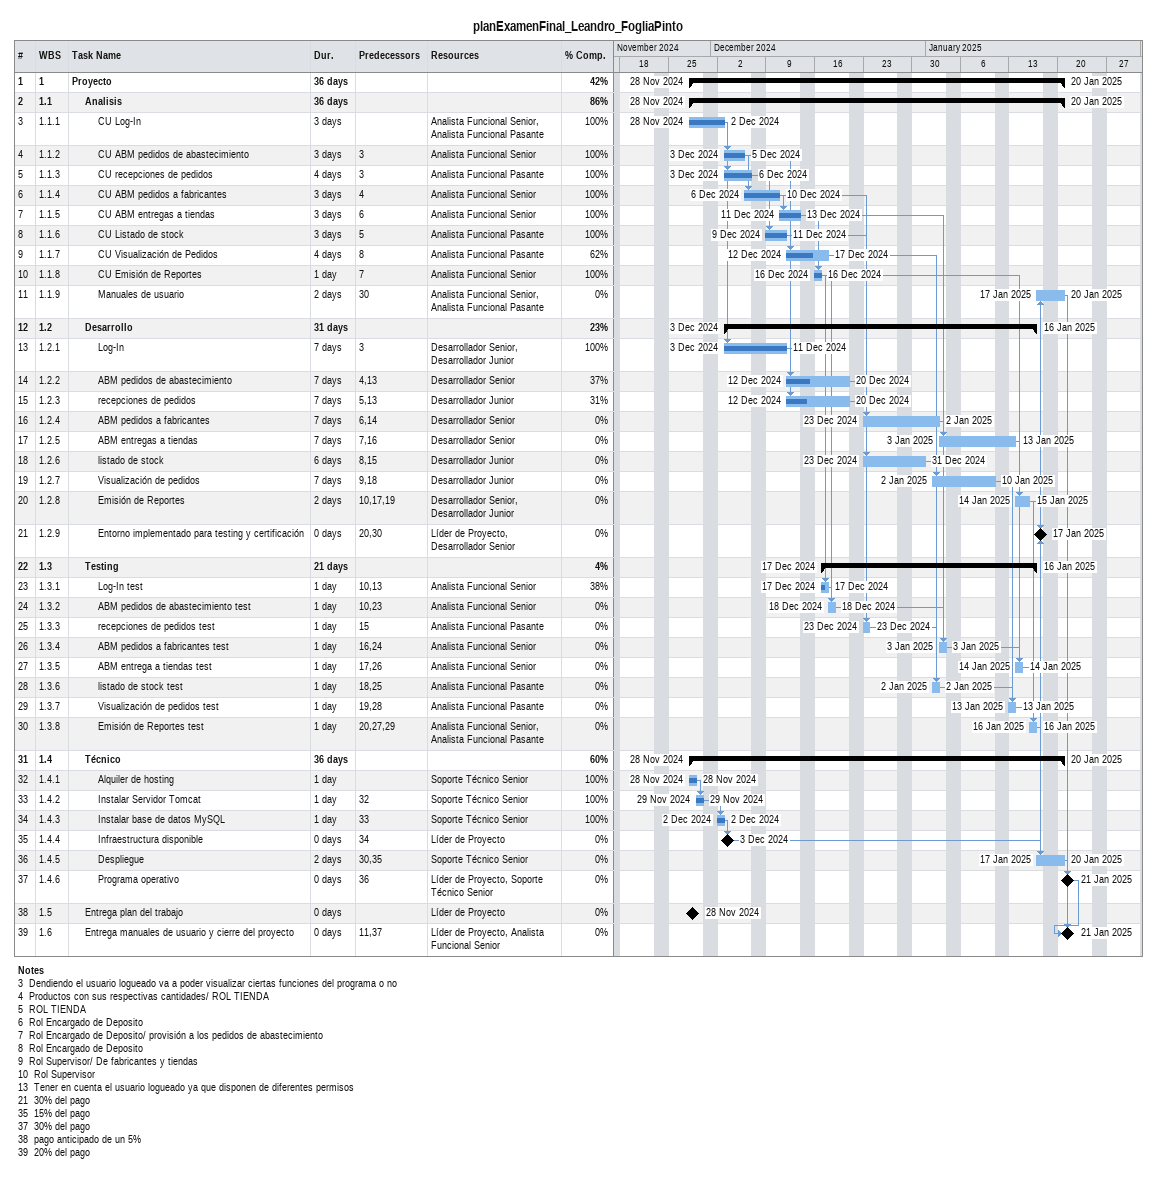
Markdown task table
planExamenFinal_Leandro_FogliaPinto

| ID | WBS | Task | Duration | Start | Finish | Predecessors | Resources | % complete |
|---|---|---|---|---|---|---|---|---|
| 1 | 1 | **Proyecto** | 36d | 2024-11-28 | 2025-01-20 |  |  | 42 |
| 2 | 1.1 | **Analisis** | 36d | 2024-11-28 | 2025-01-20 |  |  | 86 |
| 3 | 1.1.1 | CU Log-In | 3d | 2024-11-28 | 2024-12-02 |  | Analista Funcional Senior, Analista Funcional Pasante | 100 |
| 4 | 1.1.2 | CU ABM pedidos de abastecimiento | 3d | 2024-12-03 | 2024-12-05 | 3 | Analista Funcional Senior | 100 |
| 5 | 1.1.3 | CU recepciones de pedidos | 4d | 2024-12-03 | 2024-12-06 | 3 | Analista Funcional Pasante | 100 |
| 6 | 1.1.4 | CU ABM pedidos a fabricantes | 3d | 2024-12-06 | 2024-12-10 | 4 | Analista Funcional Senior | 100 |
| 7 | 1.1.5 | CU ABM entregas a tiendas | 3d | 2024-12-11 | 2024-12-13 | 6 | Analista Funcional Senior | 100 |
| 8 | 1.1.6 | CU Listado de stock | 3d | 2024-12-09 | 2024-12-11 | 5 | Analista Funcional Pasante | 100 |
| 9 | 1.1.7 | CU Visualización de Pedidos | 4d | 2024-12-12 | 2024-12-17 | 8 | Analista Funcional Pasante | 62 |
| 10 | 1.1.8 | CU Emisión de Reportes | 1d | 2024-12-16 | 2024-12-16 | 7 | Analista Funcional Senior | 100 |
| 11 | 1.1.9 | Manuales de usuario | 2d | 2025-01-17 | 2025-01-20 | 30 | Analista Funcional Senior, Analista Funcional Pasante | 0 |
| 12 | 1.2 | **Desarrollo** | 31d | 2024-12-03 | 2025-01-16 |  |  | 23 |
| 13 | 1.2.1 | Log-In | 7d | 2024-12-03 | 2024-12-11 | 3 | Desarrollador Senior, Desarrollador Junior | 100 |
| 14 | 1.2.2 | ABM pedidos de abastecimiento | 7d | 2024-12-12 | 2024-12-20 | 4, 13 | Desarrollador Senior | 37 |
| 15 | 1.2.3 | recepciones de pedidos | 7d | 2024-12-12 | 2024-12-20 | 5, 13 | Desarrollador Junior | 31 |
| 16 | 1.2.4 | ABM pedidos a fabricantes | 7d | 2024-12-23 | 2025-01-02 | 6, 14 | Desarrollador Senior | 0 |
| 17 | 1.2.5 | ABM entregas a tiendas | 7d | 2025-01-03 | 2025-01-13 | 7, 16 | Desarrollador Senior | 0 |
| 18 | 1.2.6 | listado de stock | 6d | 2024-12-23 | 2024-12-31 | 8, 15 | Desarrollador Junior | 0 |
| 19 | 1.2.7 | Visualización de pedidos | 7d | 2025-01-02 | 2025-01-10 | 9, 18 | Desarrollador Junior | 0 |
| 20 | 1.2.8 | Emisión de Reportes | 2d | 2025-01-14 | 2025-01-15 | 10, 17, 19 | Desarrollador Senior, Desarrollador Junior | 0 |
| 21 | 1.2.9 | Entorno implementado para testing y certificación | 0d | 2025-01-17 | 2025-01-17 | 20, 30 | Líder de Proyecto, Desarrollador Senior | 0 |
| 22 | 1.3 | **Testing** | 21d | 2024-12-17 | 2025-01-16 |  |  | 4 |
| 23 | 1.3.1 | Log-In test | 1d | 2024-12-17 | 2024-12-17 | 10, 13 | Analista Funcional Senior | 38 |
| 24 | 1.3.2 | ABM pedidos de abastecimiento test | 1d | 2024-12-18 | 2024-12-18 | 10, 23 | Analista Funcional Senior | 0 |
| 25 | 1.3.3 | recepciones de pedidos test | 1d | 2024-12-23 | 2024-12-23 | 15 | Analista Funcional Pasante | 0 |
| 26 | 1.3.4 | ABM pedidos a fabricantes test | 1d | 2025-01-03 | 2025-01-03 | 16, 24 | Analista Funcional Senior | 0 |
| 27 | 1.3.5 | ABM entrega a tiendas test | 1d | 2025-01-14 | 2025-01-14 | 17, 26 | Analista Funcional Senior | 0 |
| 28 | 1.3.6 | listado de stock test | 1d | 2025-01-02 | 2025-01-02 | 18, 25 | Analista Funcional Pasante | 0 |
| 29 | 1.3.7 | Visualización de pedidos test | 1d | 2025-01-13 | 2025-01-13 | 19, 28 | Analista Funcional Pasante | 0 |
| 30 | 1.3.8 | Emisión de Reportes test | 1d | 2025-01-16 | 2025-01-16 | 20, 27, 29 | Analista Funcional Senior, Analista Funcional Pasante | 0 |
| 31 | 1.4 | **Técnico** | 36d | 2024-11-28 | 2025-01-20 |  |  | 60 |
| 32 | 1.4.1 | Alquiler de hosting | 1d | 2024-11-28 | 2024-11-28 |  | Soporte Técnico Senior | 100 |
| 33 | 1.4.2 | Instalar Servidor Tomcat | 1d | 2024-11-29 | 2024-11-29 | 32 | Soporte Técnico Senior | 100 |
| 34 | 1.4.3 | Instalar base de datos MySQL | 1d | 2024-12-02 | 2024-12-02 | 33 | Soporte Técnico Senior | 100 |
| 35 | 1.4.4 | Infraestructura disponible | 0d | 2024-12-03 | 2024-12-03 | 34 | Líder de Proyecto | 0 |
| 36 | 1.4.5 | Despliegue | 2d | 2025-01-17 | 2025-01-20 | 30, 35 | Soporte Técnico Senior | 0 |
| 37 | 1.4.6 | Programa operativo | 0d | 2025-01-21 | 2025-01-21 | 36 | Líder de Proyecto, Soporte Técnico Senior | 0 |
| 38 | 1.5 | Entrega plan del trabajo | 0d | 2024-11-28 | 2024-11-28 |  | Líder de Proyecto | 0 |
| 39 | 1.6 | Entrega manuales de usuario y cierre del proyecto | 0d | 2025-01-21 | 2025-01-21 | 11, 37 | Líder de Proyecto, Analista Funcional Senior | 0 |

Notes
- 3: Dendiendo el usuario logueado va a poder visualizar ciertas funciones del programa o no
- 4: Productos con sus respectivas cantidades/ ROL TIENDA
- 5: ROL TIENDA
- 6: Rol Encargado de Deposito
- 7: Rol Encargado de Deposito/ provisión a los pedidos de abastecimiento
- 8: Rol Encargado de Deposito
- 9: Rol Supervisor/ De fabricantes y tiendas
- 10: Rol Supervisor
- 13: Tener en cuenta el usuario logueado ya que disponen de diferentes permisos
- 21: 30% del pago
- 35: 15% del pago
- 37: 30% del pago
- 38: pago anticipado de un 5%
- 39: 20% del pago
